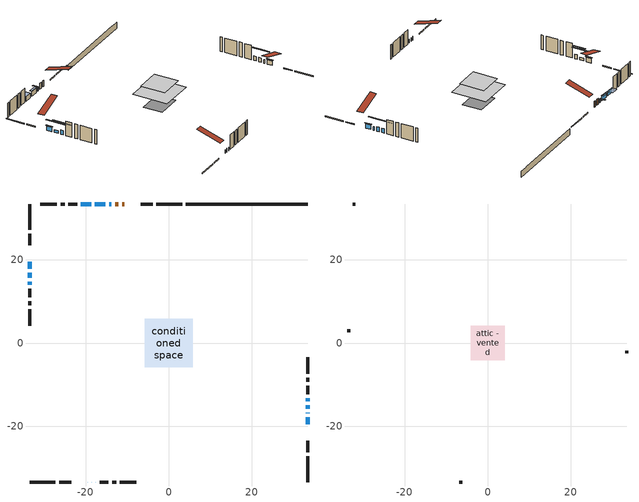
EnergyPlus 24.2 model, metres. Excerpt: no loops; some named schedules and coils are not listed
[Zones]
conditioned space
 floor adiabatic (AdiabaticFloorConstruction): -5.8,-5.8 -5.8,5.8 5.8,5.8 5.8,-5.8 z3.05
 floor foundation (Slab1 construction): -4.12,-3.2 -4.12,3.2 4.12,3.2 4.12,-3.2 z-1.37
 wall outside (RimJoist1 construction): 3.21,33.4 -2.97,33.4 / -33.4,-33.4 -27.22,-33.4 / -33.4,33.4 -33.4,27.22 / 33.4,-33.4 33.4,-27.22 z0.61:0.91
 wall outside (RimJoist2 construction): -3.9,33.4 -6.75,33.4 / -26.3,-33.4 -23.44,-33.4 / -33.4,26.3 -33.4,23.44 / 33.4,-26.3 33.4,-23.44 z0.61:0.91
 wall outside (AdiabaticWallConstruction 1): -10.71,33.4 -11.23,33.4 / -12.16,33.4 -12.91,33.4 z0.61:2.64
 wall outside (AdiabaticWallConstruction): -13.84,33.4 -14.35,33.4 z0.61:1.98; 33.4,-19.48 33.4,-17.85 / -15.28,33.4 -17.72,33.4 / -33.4,19.48 -33.4,17.85 / 33.4,-15.79 33.4,-14.97 / 33.4,-14.04 33.4,-13.23 / -33.4,14.77 -33.4,13.96 / -18.65,33.4 -21.09,33.4 z0.61:2.08; -33.4,16.92 -33.4,15.7 z0.61:1.53; 33.4,-16.92 33.4,-16.71 / -19.48,-33.4 -19.46,-33.4 / -18.54,-33.4 -18.5,-33.4 / -17.57,-33.4 -17.56,-33.4 z0.61:1.83
 wall outside (Wall1 construction): -22.02,33.4 -24.09,33.4 / -16.63,-33.4 -14.56,-33.4 / -33.4,13.03 -33.4,10.95 / 33.4,-12.3 33.4,-10.22 z0.61:5.49
 wall outside (Wall2 construction): -25.02,33.4 -26.01,33.4 / -13.63,-33.4 -12.65,-33.4 / -33.4,10.02 -33.4,9.04 / 33.4,-9.29 33.4,-8.31 z0.61:5.49
 wall outside (Wall3 construction): -26.94,33.4 -30.87,33.4 / -11.72,-33.4 -7.78,-33.4 / -33.4,8.11 -33.4,4.18 / 33.4,-7.38 33.4,-3.45 z0.61:5.49
 wall foundation (FoundationWall1 construction): 4.14,33.4,-1.37 4.14,33.4,0.61 30.47,33.4,0.61 30.47,33.4,0.52 33.4,33.4,0.52 33.4,33.4,-1.37
 window (WindowConstruction 8): -13.84,33.4 -14.35,33.4 z0.61:1.98
 window (WindowConstruction 4): 33.4,-19.48 33.4,-17.85 z0.61:2.08
 window (WindowConstruction 5): -15.28,33.4 -17.72,33.4 z0.61:2.08
 window (WindowConstruction 6): -33.4,19.48 -33.4,17.85 z0.61:2.08
 window (WindowConstruction 7): -33.4,16.92 -33.4,15.7 z0.61:1.52
 window (WindowConstruction 12): 33.4,-16.92 33.4,-16.71 z0.61:1.83
 window (WindowConstruction): 33.4,-15.79 33.4,-14.97 z0.61:2.08
 window (WindowConstruction 1): 33.4,-14.04 33.4,-13.23 z0.61:2.08
 window (WindowConstruction 2): -33.4,14.77 -33.4,13.96 z0.61:2.08
 window (WindowConstruction 3): -18.65,33.4 -21.09,33.4 z0.61:2.08
 window (WindowConstruction 9): -19.48,-33.4 -19.46,-33.4 z0.61:1.83
 window (WindowConstruction 10): -18.54,-33.4 -18.5,-33.4 z0.61:1.83
 window (WindowConstruction 11): -17.57,-33.4 -17.56,-33.4 z0.61:1.83
 door (Door): -10.71,33.4 -11.23,33.4 z0.61:2.64
 door (Door 1): -12.16,33.4 -12.91,33.4 z0.61:2.64
 ceiling adiabatic (AdiabaticFloorConstruction): 5.8,-5.8 5.8,5.8 -5.8,5.8 -5.8,-5.8 z3.05
attic - vented
 floor to conditioned space (Floor1 construction Reversed): -4.1,-4.1 -4.1,4.1 4.1,4.1 4.1,-4.1 z5.49
 wall outside (Wall4 construction): -31.8,33.4 -32.47,33.4 / -6.85,-33.4 -6.18,-33.4 / -33.4,3.25 -33.4,2.58 / 33.4,-2.52 33.4,-1.85 z0.61:5.49
 roof outside (Roof1 construction): -9.78,33.4,5.49 -9.78,25.4,8.15 -7.68,25.4,8.15 -7.68,33.4,5.49; -20.41,-33.4,5.49 -20.41,-25.4,8.15 -22.51,-25.4,8.15 -22.51,-33.4,5.49; -33.4,20.41,5.49 -25.4,20.41,8.15 -25.4,22.51,8.15 -33.4,22.51,5.49; 33.4,-20.41,5.49 25.4,-20.41,8.15 25.4,-22.51,8.15 33.4,-22.51,5.49
shading: -14.35,33.4 -13.84,33.4 -13.84,35.23 -14.35,35.23 z1.98; 33.4,-17.55 33.4,-19.78 33.7,-19.78 33.7,-17.55 z2.38; -18.02,33.4 -14.98,33.4 -14.98,34.01 -18.02,34.01 z2.38; -33.4,17.55 -33.4,19.78 -33.7,19.78 -33.7,17.55 z2.38; -33.4,12.96 -33.4,19.66 -33.7,19.66 -33.7,12.96 z4.26; 33.4,-12.23 33.4,-18.53 33.7,-18.53 33.7,-12.23 z4.82; 33.4,-10.49 33.4,-16.78 33.7,-16.78 33.7,-10.49 z4.82; -33.4,11.22 -33.4,17.51 -33.7,17.51 -33.7,11.22 z4.82; -21.09,33.4 -18.65,33.4 -18.65,35.23 -21.09,35.23 z2.08
[Building]
Building 1: Terrain=Suburbs
[Site:Location]
Bathurst AP_NB: Latitude {deg}=47.63; Longitude {deg}=-65.74; Time Zone {hr}=-4; Elevation {m}=59; Keep Site Location Information=Yes
[Site:GroundTemperature:Shallow]
0.0375368, -2.14911, -2.32423, -1.28655, 2.87914, 7.02543, 10.62, 12.8971, 13.0906, 11.2385, 7.7356, 3.71651
[Site:WaterMainsTemperature]
Calculation Method=Schedule; Temperature Schedule=mains temperature schedule
[Material] Roughness=Rough; Thermal Absorptance=0.9
Name | Thickness {m} | Conductivity {W/m-K} | Density {kg/m3} | Specific Heat {J/kg-K} | Solar Absorptance | Visible Absorptance
asphalt or fiberglass shingles | 0.00635 | 0.162714 | 1121.4 | 1465.45 | 0.4 | 0.4
ceiling loosefill ins | 0.169333 | 0.0480833 | 16.02 | 1046.75 | 0.7 | 0.7
ceiling stud and cavity | 0.1397 | 0.515167 | 65.682 | 1177.47 | 0.7 | 0.7
concrete 4.0 in. | 0.1016 | 1.803125 | 2242.8 | 837.4 | 0.7 | 0.7
concrete 8.0 in. | 0.2032 | 1.803125 | 2242.8 | 837.4 | 0.7 | 0.7
door material | 0.04445 | 0.053851 | 512.64 | 1214.23 | 0.7 | 0.7
door material 1 | 0.04445 | 0.188738 | 512.64 | 1214.23 | 0.7 | 0.7
exterior vertical ins | 0.00445868 | 0.029427 | 32.04 | 1214.23 | 0.7 | 0.7
floor covering | 0.0127 | 0.0433444 | 54.468 | 1339.84 | 0.6 | 0.6
floor rigid ins; wall rigid ins | 0.512978 | 0.029427 | 32.04 | 1214.23 | 0.7 | 0.7
floor stud and cavity | 0.1397 | 1.75129 | 37.0049 | 1207.88 | 0.7 | 0.7
furniture material conditioned space 1 | 0.1524 | 0.115458 | 640.8 | 1214.23 | 0.6 | 0.6
gypsum board | 0.0127 | 0.160291 | 801 | 837.4 | 0.6 | 0.6
gypsum board 1 | 0.0127 | 0.160291 | 801 | 837.4 | 0.7 | 0.7
osb sheathing 0.5 in. | 0.0127 | 0.115458 | 512.64 | 1214.23 | 0.7 | 0.7
osb sheathing 0.75 in. | 0.01905 | 0.115458 | 512.64 | 1214.23 | 0.7 | 0.7
osb sheathing 2.0 in. | 0.0508 | 0.115458 | 512.64 | 1214.23 | 0.7 | 0.7
rim joist rigid ins | 0.051816 | 0.029427 | 32.04 | 1214.23 | 0.7 | 0.7
rim joist stud and cavity | 0.0508 | 0.177588 | 50.32683 | 1063.81 | 0.6 | 0.6
rim joist stud and cavity 1 | 0.0508 | 0.0363085 | 125.044 | 1163.47 | 0.6 | 0.6
wall stud and cavity | 0.1397 | 0.0888448 | 139.0536 | 1170.24 | 0.7 | 0.7
wall stud and cavity 1 | 0.1397 | 0.0899529 | 139.0536 | 1170.24 | 0.7 | 0.7
wall stud and cavity 2 | 0.1397 | 0.0867086 | 139.0536 | 1170.24 | 0.7 | 0.7
wall stud and cavity 3 | 0.0889 | 6.9971 | 50.32683 | 1063.81 | 0.6 | 0.6
wall stud and cavity 4 | 0.0889 | 0.380278 | 52.3479 | 1209.89 | 0.7 | 0.7
wall stud and cavity 5 | 0.0889 | 0.391764 | 83.0341 | 1211.67 | 0.7 | 0.7
wood siding | 0.0254 | 0.102417 | 544.68 | 1172.36 | 0.4 | 0.4
wood siding 1 | 0.00254 | 0.102417 | 544.68 | 1172.36 | 0.4 | 0.4
wood siding 2; wood siding 3; wood siding 4 | 0.0254 | 0.102417 | 544.68 | 1172.36 | 0.7 | 0.7
[WindowMaterial:SimpleGlazingSystem]
Name | U-Factor {W/m2-K} | Solar Heat Gain Coefficient
WindowMaterial | 3.281884 | 0.55
WindowMaterial 1 | 5.43782 | 0.73
WindowMaterial 2 | 5.58658 | 0.75
WindowMaterial 3 | 5.402617 | 0.72
WindowMaterial 4 | 6.73808 | 0.74
WindowMaterial 5 | 2.18546 | 0.07
WindowMaterial 6 | 3.01842 | 0.27
WindowMaterial 7 | 1.99979 | 0.03
WindowMaterial 8 | 4.5407 | 0.59
[Construction]
AdiabaticFloorConstruction: floor stud and cavity, floor rigid ins, osb sheathing 0.75 in., floor covering
AdiabaticWallConstruction: wood siding 3, wall rigid ins, wall stud and cavity 4, gypsum board
AdiabaticWallConstruction 1: wood siding 4, wall rigid ins, wall stud and cavity 4, gypsum board
Door: door material
Door 1: door material 1
Floor1 construction Reversed: gypsum board, ceiling stud and cavity, ceiling loosefill ins
FoundationWall1 construction: concrete 8.0 in., gypsum board 1
furniture construction conditioned space 1: furniture material conditioned space 1
PartitionWallConstruction: gypsum board, wall stud and cavity 5, gypsum board
RimJoist1 construction: wood siding 2, rim joist stud and cavity
RimJoist2 construction: wood siding 2, rim joist rigid ins, osb sheathing 2.0 in., rim joist stud and cavity 1
Roof1 construction: asphalt or fiberglass shingles
Slab1 construction: concrete 4.0 in.
Wall1 construction: wood siding, osb sheathing 0.5 in., wall stud and cavity, gypsum board
Wall2 construction: wood siding, osb sheathing 0.5 in., wall stud and cavity 1, gypsum board
Wall3 construction: wood siding, osb sheathing 0.5 in., wall stud and cavity 2, gypsum board
Wall4 construction: wood siding 1, wall stud and cavity 3
WindowConstruction: WindowMaterial
WindowConstruction 1; WindowConstruction 2; WindowConstruction 4; WindowConstruction 5; WindowConstruction 6: WindowMaterial 1
WindowConstruction 10: WindowMaterial 6
WindowConstruction 11: WindowMaterial 7
WindowConstruction 12: WindowMaterial 8
WindowConstruction 3: WindowMaterial 2
WindowConstruction 7: WindowMaterial 3
WindowConstruction 8: WindowMaterial 4
WindowConstruction 9: WindowMaterial 5
[Zone] Multiplier=1; Part of Total Floor Area=Yes
Name | Volume {m3}
attic - vented | 29.131
conditioned space | 467.7
[Space]
Name | Zone | Volume {m3}
attic - vented 1 | attic - vented | 29.131
conditioned space 1 | conditioned space | 467.7
[ZoneInfiltration:EffectiveLeakageArea]
infil attic - vented 1: Zone or Space=attic - vented 1; Schedule=Always On Discrete; Effective Air Leakage Area {cm2}=2694; Stack Coefficient=0.000524405; Wind Coefficient=1.54723e-05
[ZoneMixing]
whole house fan mix: Zone or Space=attic - vented; Schedule=Always On Continuous; Design Flow Rate Calculation Method=Flow/Zone; Design Flow Rate {m3/s}=0; Source Zone or Space=conditioned space
[SurfaceProperty:ExposedFoundationPerimeter]
Slab1: Exposed Perimeter Calculation Method=TotalExposedPerimeter; Total Exposed Perimeter {m}=29.262
[InternalMass] Zone or ZoneList=conditioned space; Space or SpaceList=conditioned space 1
Name | Construction | Surface Area {m2}
furniture mass conditioned space 1 | furniture construction conditioned space 1 | 74.9601
partition wall mass | PartitionWallConstruction | 187.4
[Lights]
interior lighting: Zone or ZoneList or Space or SpaceList=conditioned space 1; Schedule=interior lighting schedule; Design Level Calculation Method=LightingLevel; Lighting Level {W}=343.2; Return Air Fraction=0; Fraction Radiant=0.6; Fraction Visible=0.2; Fraction Replaceable=1
[People]
occupants: Zone or ZoneList or Space or SpaceList=conditioned space 1; Number of People Schedule=occupants schedule; Number of People Calculation Method=People; Number of People=3; Fraction Radiant=0.314171; Sensible Heat Fraction=0.56303; Activity Level Schedule=occupants activity schedule; Carbon Dioxide Generation Rate {m3/s-W}=0; Enable ASHRAE 55 Comfort Warnings=No; Mean Radiant Temperature Calculation Type=EnclosureAveraged
[ElectricEquipment] Zone or ZoneList or Space or SpaceList=conditioned space 1; Design Level Calculation Method=EquipmentLevel
Name | Schedule | Design Level {W} | Fraction Latent | Fraction Radiant | Fraction Lost
clothes dryer | clothes dryer schedule | 140.772 | 0.015 | 0.081 | 0.85
clothes washer | clothes washer schedule | 32.1985 | 0.03 | 0.162 | 0.7
cooking range | cooking range schedule | 215.147 | 0.08 | 0.432 | 0.2
dishwasher | dishwasher schedule | 66.8632 | 0.3 | 0.18 | 0.4
fridge | fridge schedule | 72.9452 | 0 | 0.6 | 0
mech vent bath fan 0 | mech vent bath fan 0 schedule | 50.2 | 0 | 0 | 1
mech vent house fan | mech vent house fan schedule | 0 | 0 | 0 | 1
mech vent house fan cfis | mech vent house fan cfis schedule | 0 | 0 | 0 | 0
mech vent range fan 0 | mech vent range fan 0 schedule | 57 | 0 | 0 | 1
misc plug loads | misc plug loads schedule | 494.7 | 0.045 | 0.513 | 0.1
whole house fan | Always On Discrete | 0 | 0 | 0 | 1
[OtherEquipment] Zone or ZoneList or Space or SpaceList=conditioned space 1; Design Level Calculation Method=EquipmentLevel
Name | Fuel Type | Schedule | Design Level {W} | Fraction Latent | Fraction Radiant | Fraction Lost
clothes dryer 1 | Electricity | clothes dryer schedule | 0 | 0.015 | 0.081 | 0.85
cooking range 1 | Electricity | cooking range schedule | 0 | 0.08 | 0.432 | 0.2
general water use latent | None | general water use schedule | 62.594 | 1 | 0 | 0
general water use sensible | None | general water use schedule | -61.6891 | 0 | 0.6 | 0
mech vent house fan latent load | None | Always On Discrete | 0 | 1 | 0 | 0
mech vent house fan sensible load | None | Always On Discrete | 0 | 0 | 0 | 0
water heater energy adjustment1 | Electricity | Always On Discrete | 0.01 | 0 | 0 | 1
[ZoneInfiltration:DesignFlowRate] Zone or ZoneList or Space or SpaceList=conditioned space 1; Schedule=Always On Discrete; Design Flow Rate Calculation Method=Flow/Zone; Design Flow Rate {m3/s}=0
infil flow; natural vent flow; whole house fan flow
[ZoneControl:Thermostat]
conditioned space Thermostat: Zone or ZoneList=conditioned space; Control Type Schedule=conditioned space Thermostat Schedule; Control 1=conditioned space temperature setpoint; Temperature Difference Between Cutout And Setpoint {deltaC}=0
[ThermostatSetpoint:DualSetpoint]
conditioned space temperature setpoint: Heating Setpoint Temperature Schedule=heating setpoint; Cooling Setpoint Temperature Schedule=cooling setpoint
[AirLoopHVAC:UnitarySystem]
unit heater unitary system: Control Type=Load; Controlling Zone or Thermostat Location=conditioned space; Dehumidification Control Type=None; Availability Schedule=Always On Discrete; Supply Fan=unit heater supply fan; Fan Placement=BlowThrough; Supply Air Fan Operating Mode Schedule=unit heater auto fan schedule; Heating Coil=unit heater htg coil; DX Heating Coil Sizing Ratio=1; Use DOAS DX Cooling Coil=No; Minimum Supply Air Temperature {C}=2; Latent Load Control=SensibleOnlyLoadControl; Cooling Supply Air Flow Rate Method=None; Heating Supply Air Flow Rate Method=SupplyAirFlowRate; Heating Supply Air Flow Rate {m3/s}=0.00141584; No Load Supply Air Flow Rate Method=SupplyAirFlowRate; No Load Supply Air Flow Rate {m3/s}=0; No Load Supply Air Flow Rate Control Set To Low Speed=Yes; Maximum Supply Air Temperature {C}=48.8889; Maximum Outdoor Dry-Bulb Temperature for Supplemental Heater Operation {C}=21; Ancillary On-Cycle Electric Power {W}=0; Ancillary Off-Cycle Electric Power {W}=0
[Zone equipment]
conditioned space: electric baseboard, unit heater unitary system
[Foundation:Kiva]
Foundation Kiva 1: Initial Indoor Air Temperature {C}=18; Wall Height Above Grade {m}=0.609996; Wall Depth Below Slab {m}=0.2032; Custom Block Material Name 1=exterior vertical ins; Custom Block Depth 1 {m}=1.98001; Custom Block X Position 1 {m}=0.2159; Custom Block Z Position 1 {m}=0
[Foundation:Kiva:Settings]
Soil Conductivity {W/m-K}=0.849921; Soil Density {kg/m3}=1842.3; Soil Specific Heat {J/kg-K}=418.7; Ground Solar Absorptivity=0.9; Ground Thermal Absorptivity=0.9; Ground Surface Roughness {m}=0.03; Far-Field Width {m}=40; Deep-Ground Boundary Condition=ZeroFlux; Deep-Ground Depth {m}=40; Minimum Cell Dimension {m}=0.2; Maximum Cell Growth Coefficient=3; Simulation Timestep=Timestep
[Exterior:Lights]
exterior lighting: Schedule=exterior lighting schedule; Design Level {W}=75.6
[EnergyManagementSystem:Sensor] Output:Variable or Output:Meter Index Key=conditioned space
Name | Output:Variable or Output:Meter
conditioned_space_clg_unmet_s | Zone Cooling Setpoint Not Met Time
conditioned_space_htg_unmet_s | Zone Heating Setpoint Not Met Time
fridge_tin_s; tin_s; tin_s_1 | Zone Mean Air Temperature
tout_s | Zone Outdoor Air Drybulb Temperature
win_s | Zone Air Humidity Ratio
[Schedule:Constant]
Name | Hourly Value
Always On Continuous; mech vent house fan schedule; mech vent house fan cfis schedule; Always On Discrete | 1
occupants activity schedule | 117.228
fridge schedule; unit heater auto fan schedule | 0
[Schedule:Week:Daily]
interior lighting schedule Week Rule - Jan1-Jan27: interior lighting schedule day, interior lighting schedule day, interior lighting schedule day, interior lighting schedule day, interior lighting schedule day, interior lighting schedule day, interior lighting schedule day, interior lighting schedule default day, interior lighting schedule default day, interior lighting schedule default day, interior lighting schedule default day, interior lighting schedule default day
interior lighting schedule Week Rule - Jan28-Feb3: interior lighting schedule day, interior lighting schedule day, interior lighting schedule day, interior lighting schedule day, interior lighting schedule day 1, interior lighting schedule day 1, interior lighting schedule day 1, interior lighting schedule default day, interior lighting schedule default day, interior lighting schedule default day, interior lighting schedule default day, interior lighting schedule default day
interior lighting schedule Week Rule - Feb4-Feb24: interior lighting schedule day 1, interior lighting schedule day 1, interior lighting schedule day 1, interior lighting schedule day 1, interior lighting schedule day 1, interior lighting schedule day 1, interior lighting schedule day 1, interior lighting schedule default day, interior lighting schedule default day, interior lighting schedule default day, interior lighting schedule default day, interior lighting schedule default day
interior lighting schedule Week Rule - Feb25-Mar3: interior lighting schedule day 1, interior lighting schedule day 1, interior lighting schedule day 1, interior lighting schedule day 1, interior lighting schedule day 2, interior lighting schedule day 2, interior lighting schedule day 2, interior lighting schedule default day, interior lighting schedule default day, interior lighting schedule default day, interior lighting schedule default day, interior lighting schedule default day
interior lighting schedule Week Rule - Mar4-Mar31: interior lighting schedule day 2, interior lighting schedule day 2, interior lighting schedule day 2, interior lighting schedule day 2, interior lighting schedule day 2, interior lighting schedule day 2, interior lighting schedule day 2, interior lighting schedule default day, interior lighting schedule default day, interior lighting schedule default day, interior lighting schedule default day, interior lighting schedule default day
interior lighting schedule Week Rule - Apr1-Apr28: interior lighting schedule day 3, interior lighting schedule day 3, interior lighting schedule day 3, interior lighting schedule day 3, interior lighting schedule day 3, interior lighting schedule day 3, interior lighting schedule day 3, interior lighting schedule default day, interior lighting schedule default day, interior lighting schedule default day, interior lighting schedule default day, interior lighting schedule default day
interior lighting schedule Week Rule - Apr29-May5: interior lighting schedule day 3, interior lighting schedule day 3, interior lighting schedule day 4, interior lighting schedule day 4, interior lighting schedule day 4, interior lighting schedule day 4, interior lighting schedule day 4, interior lighting schedule default day, interior lighting schedule default day, interior lighting schedule default day, interior lighting schedule default day, interior lighting schedule default day
interior lighting schedule Week Rule - May6-May26: interior lighting schedule day 4, interior lighting schedule day 4, interior lighting schedule day 4, interior lighting schedule day 4, interior lighting schedule day 4, interior lighting schedule day 4, interior lighting schedule day 4, interior lighting schedule default day, interior lighting schedule default day, interior lighting schedule default day, interior lighting schedule default day, interior lighting schedule default day
interior lighting schedule Week Rule - May27-Jun2: interior lighting schedule day 4, interior lighting schedule day 4, interior lighting schedule day 4, interior lighting schedule day 4, interior lighting schedule day 4, interior lighting schedule day 5, interior lighting schedule day 5, interior lighting schedule default day, interior lighting schedule default day, interior lighting schedule default day, interior lighting schedule default day, interior lighting schedule default day
interior lighting schedule Week Rule - Jun3-Jun30: interior lighting schedule day 5, interior lighting schedule day 5, interior lighting schedule day 5, interior lighting schedule day 5, interior lighting schedule day 5, interior lighting schedule day 5, interior lighting schedule day 5, interior lighting schedule default day, interior lighting schedule default day, interior lighting schedule default day, interior lighting schedule default day, interior lighting schedule default day
interior lighting schedule Week Rule - Jul1-Jul28: interior lighting schedule day 6, interior lighting schedule day 6, interior lighting schedule day 6, interior lighting schedule day 6, interior lighting schedule day 6, interior lighting schedule day 6, interior lighting schedule day 6, interior lighting schedule default day, interior lighting schedule default day, interior lighting schedule default day, interior lighting schedule default day, interior lighting schedule default day
interior lighting schedule Week Rule - Jul29-Aug4: interior lighting schedule day 6, interior lighting schedule day 6, interior lighting schedule day 6, interior lighting schedule day 7, interior lighting schedule day 7, interior lighting schedule day 7, interior lighting schedule day 7, interior lighting schedule default day, interior lighting schedule default day, interior lighting schedule default day, interior lighting schedule default day, interior lighting schedule default day
interior lighting schedule Week Rule - Aug5-Aug25: interior lighting schedule day 7, interior lighting schedule day 7, interior lighting schedule day 7, interior lighting schedule day 7, interior lighting schedule day 7, interior lighting schedule day 7, interior lighting schedule day 7, interior lighting schedule default day, interior lighting schedule default day, interior lighting schedule default day, interior lighting schedule default day, interior lighting schedule default day
interior lighting schedule Week Rule - Aug26-Sep1: interior lighting schedule day 7, interior lighting schedule day 7, interior lighting schedule day 7, interior lighting schedule day 7, interior lighting schedule day 7, interior lighting schedule day 7, interior lighting schedule day 8, interior lighting schedule default day, interior lighting schedule default day, interior lighting schedule default day, interior lighting schedule default day, interior lighting schedule default day
interior lighting schedule Week Rule - Sep2-Sep29: interior lighting schedule day 8, interior lighting schedule day 8, interior lighting schedule day 8, interior lighting schedule day 8, interior lighting schedule day 8, interior lighting schedule day 8, interior lighting schedule day 8, interior lighting schedule default day, interior lighting schedule default day, interior lighting schedule default day, interior lighting schedule default day, interior lighting schedule default day
interior lighting schedule Week Rule - Sep30-Oct6: interior lighting schedule day 8, interior lighting schedule day 9, interior lighting schedule day 9, interior lighting schedule day 9, interior lighting schedule day 9, interior lighting schedule day 9, interior lighting schedule day 9, interior lighting schedule default day, interior lighting schedule default day, interior lighting schedule default day, interior lighting schedule default day, interior lighting schedule default day
interior lighting schedule Week Rule - Oct7-Oct27: interior lighting schedule day 9, interior lighting schedule day 9, interior lighting schedule day 9, interior lighting schedule day 9, interior lighting schedule day 9, interior lighting schedule day 9, interior lighting schedule day 9, interior lighting schedule default day, interior lighting schedule default day, interior lighting schedule default day, interior lighting schedule default day, interior lighting schedule default day
interior lighting schedule Week Rule - Oct28-Nov3: interior lighting schedule day 9, interior lighting schedule day 9, interior lighting schedule day 9, interior lighting schedule day 9, interior lighting schedule day 10, interior lighting schedule day 10, interior lighting schedule day 10, interior lighting schedule default day, interior lighting schedule default day, interior lighting schedule default day, interior lighting schedule default day, interior lighting schedule default day
interior lighting schedule Week Rule - Nov4-Nov24: interior lighting schedule day 10, interior lighting schedule day 10, interior lighting schedule day 10, interior lighting schedule day 10, interior lighting schedule day 10, interior lighting schedule day 10, interior lighting schedule day 10, interior lighting schedule default day, interior lighting schedule default day, interior lighting schedule default day, interior lighting schedule default day, interior lighting schedule default day
interior lighting schedule Week Rule - Nov25-Dec1: interior lighting schedule day 10, interior lighting schedule day 10, interior lighting schedule day 10, interior lighting schedule day 10, interior lighting schedule day 10, interior lighting schedule day 10, interior lighting schedule day 11, interior lighting schedule default day, interior lighting schedule default day, interior lighting schedule default day, interior lighting schedule default day, interior lighting schedule default day
interior lighting schedule Week Rule - Dec2-Dec31: interior lighting schedule day 11, interior lighting schedule day 11, interior lighting schedule day 11, interior lighting schedule day 11, interior lighting schedule day 11, interior lighting schedule day 11, interior lighting schedule day 11, interior lighting schedule default day, interior lighting schedule default day, interior lighting schedule default day, interior lighting schedule default day, interior lighting schedule default day
occupants schedule Week Rule - Jan1-Dec31: occupants schedule day, occupants schedule day, occupants schedule day, occupants schedule day, occupants schedule day, occupants schedule day, occupants schedule day, occupants schedule default day, occupants schedule default day, occupants schedule default day, occupants schedule default day, occupants schedule default day
clothes dryer schedule Week Rule - Jan1-Dec31: clothes dryer schedule day, clothes dryer schedule day, clothes dryer schedule day, clothes dryer schedule day, clothes dryer schedule day, clothes dryer schedule day, clothes dryer schedule day, clothes dryer schedule default day, clothes dryer schedule default day, clothes dryer schedule default day, clothes dryer schedule default day, clothes dryer schedule default day
clothes washer schedule Week Rule - Jan1-Dec31: clothes washer schedule day, clothes washer schedule day, clothes washer schedule day, clothes washer schedule day, clothes washer schedule day, clothes washer schedule day, clothes washer schedule day, clothes washer schedule default day, clothes washer schedule default day, clothes washer schedule default day, clothes washer schedule default day, clothes washer schedule default day
cooking range schedule Week Rule - Jan1-Dec31: cooking range schedule day, cooking range schedule day, cooking range schedule day, cooking range schedule day, cooking range schedule day, cooking range schedule day, cooking range schedule day, cooking range schedule default day, cooking range schedule default day, cooking range schedule default day, cooking range schedule default day, cooking range schedule default day
dishwasher schedule Week Rule - Jan1-Dec31: dishwasher schedule day, dishwasher schedule day, dishwasher schedule day, dishwasher schedule day, dishwasher schedule day, dishwasher schedule day, dishwasher schedule day, dishwasher schedule default day, dishwasher schedule default day, dishwasher schedule default day, dishwasher schedule default day, dishwasher schedule default day
mech vent bath fan 0 schedule Week Rule - Jan1-Dec31: mech vent bath fan 0 schedule day, mech vent bath fan 0 schedule day, mech vent bath fan 0 schedule day, mech vent bath fan 0 schedule day, mech vent bath fan 0 schedule day, mech vent bath fan 0 schedule day, mech vent bath fan 0 schedule day, mech vent bath fan 0 schedule default day, mech vent bath fan 0 schedule default day, mech vent bath fan 0 schedule default day, mech vent bath fan 0 schedule default day, mech vent bath fan 0 schedule default day
mech vent range fan 0 schedule Week Rule - Jan1-Dec31: mech vent range fan 0 schedule day, mech vent range fan 0 schedule day, mech vent range fan 0 schedule day, mech vent range fan 0 schedule day, mech vent range fan 0 schedule day, mech vent range fan 0 schedule day, mech vent range fan 0 schedule day, mech vent range fan 0 schedule default day, mech vent range fan 0 schedule default day, mech vent range fan 0 schedule default day, mech vent range fan 0 schedule default day, mech vent range fan 0 schedule default day
misc plug loads schedule Week Rule - Jan1-Dec31: misc plug loads schedule day, misc plug loads schedule day, misc plug loads schedule day, misc plug loads schedule day, misc plug loads schedule day, misc plug loads schedule day, misc plug loads schedule day, misc plug loads schedule default day, misc plug loads schedule default day, misc plug loads schedule default day, misc plug loads schedule default day, misc plug loads schedule default day
general water use schedule Week Rule - Jan1-Dec31: general water use schedule day, general water use schedule day, general water use schedule day, general water use schedule day, general water use schedule day, general water use schedule day, general water use schedule day, general water use schedule default day, general water use schedule default day, general water use schedule default day, general water use schedule default day, general water use schedule default day
exterior lighting schedule Week Rule - Jan1-Jan27: exterior lighting schedule day, exterior lighting schedule day, exterior lighting schedule day, exterior lighting schedule day, exterior lighting schedule day, exterior lighting schedule day, exterior lighting schedule day, exterior lighting schedule default day, exterior lighting schedule default day, exterior lighting schedule default day, exterior lighting schedule default day, exterior lighting schedule default day
exterior lighting schedule Week Rule - Jan28-Feb3: exterior lighting schedule day, exterior lighting schedule day, exterior lighting schedule day, exterior lighting schedule day, exterior lighting schedule day 1, exterior lighting schedule day 1, exterior lighting schedule day 1, exterior lighting schedule default day, exterior lighting schedule default day, exterior lighting schedule default day, exterior lighting schedule default day, exterior lighting schedule default day
exterior lighting schedule Week Rule - Feb4-Feb24: exterior lighting schedule day 1, exterior lighting schedule day 1, exterior lighting schedule day 1, exterior lighting schedule day 1, exterior lighting schedule day 1, exterior lighting schedule day 1, exterior lighting schedule day 1, exterior lighting schedule default day, exterior lighting schedule default day, exterior lighting schedule default day, exterior lighting schedule default day, exterior lighting schedule default day
exterior lighting schedule Week Rule - Feb25-Mar3: exterior lighting schedule day 1, exterior lighting schedule day 1, exterior lighting schedule day 1, exterior lighting schedule day 1, exterior lighting schedule day 2, exterior lighting schedule day 2, exterior lighting schedule day 2, exterior lighting schedule default day, exterior lighting schedule default day, exterior lighting schedule default day, exterior lighting schedule default day, exterior lighting schedule default day
exterior lighting schedule Week Rule - Mar4-Mar31: exterior lighting schedule day 2, exterior lighting schedule day 2, exterior lighting schedule day 2, exterior lighting schedule day 2, exterior lighting schedule day 2, exterior lighting schedule day 2, exterior lighting schedule day 2, exterior lighting schedule default day, exterior lighting schedule default day, exterior lighting schedule default day, exterior lighting schedule default day, exterior lighting schedule default day
exterior lighting schedule Week Rule - Apr1-Apr28: exterior lighting schedule day 3, exterior lighting schedule day 3, exterior lighting schedule day 3, exterior lighting schedule day 3, exterior lighting schedule day 3, exterior lighting schedule day 3, exterior lighting schedule day 3, exterior lighting schedule default day, exterior lighting schedule default day, exterior lighting schedule default day, exterior lighting schedule default day, exterior lighting schedule default day
exterior lighting schedule Week Rule - Apr29-May5: exterior lighting schedule day 3, exterior lighting schedule day 3, exterior lighting schedule day 4, exterior lighting schedule day 4, exterior lighting schedule day 4, exterior lighting schedule day 4, exterior lighting schedule day 4, exterior lighting schedule default day, exterior lighting schedule default day, exterior lighting schedule default day, exterior lighting schedule default day, exterior lighting schedule default day
exterior lighting schedule Week Rule - May6-May26: exterior lighting schedule day 4, exterior lighting schedule day 4, exterior lighting schedule day 4, exterior lighting schedule day 4, exterior lighting schedule day 4, exterior lighting schedule day 4, exterior lighting schedule day 4, exterior lighting schedule default day, exterior lighting schedule default day, exterior lighting schedule default day, exterior lighting schedule default day, exterior lighting schedule default day
exterior lighting schedule Week Rule - May27-Jun2: exterior lighting schedule day 4, exterior lighting schedule day 4, exterior lighting schedule day 4, exterior lighting schedule day 4, exterior lighting schedule day 4, exterior lighting schedule day 5, exterior lighting schedule day 5, exterior lighting schedule default day, exterior lighting schedule default day, exterior lighting schedule default day, exterior lighting schedule default day, exterior lighting schedule default day
exterior lighting schedule Week Rule - Jun3-Jun30: exterior lighting schedule day 5, exterior lighting schedule day 5, exterior lighting schedule day 5, exterior lighting schedule day 5, exterior lighting schedule day 5, exterior lighting schedule day 5, exterior lighting schedule day 5, exterior lighting schedule default day, exterior lighting schedule default day, exterior lighting schedule default day, exterior lighting schedule default day, exterior lighting schedule default day
exterior lighting schedule Week Rule - Jul1-Jul28: exterior lighting schedule day 6, exterior lighting schedule day 6, exterior lighting schedule day 6, exterior lighting schedule day 6, exterior lighting schedule day 6, exterior lighting schedule day 6, exterior lighting schedule day 6, exterior lighting schedule default day, exterior lighting schedule default day, exterior lighting schedule default day, exterior lighting schedule default day, exterior lighting schedule default day
[Schedule:Year]
interior lighting schedule: interior lighting schedule Week Rule - Jan1-Jan27, 1, 1, 1, 27, interior lighting schedule Week Rule - Jan28-Feb3, 1, 28, 2, 3, interior lighting schedule Week Rule - Feb4-Feb24, 2, 4, 2, 24, interior lighting schedule Week Rule - Feb25-Mar3, 2, 25, 3, 3, interior lighting schedule Week Rule - Mar4-Mar31, 3, 4, 3, 31, interior lighting schedule Week Rule - Apr1-Apr28, 4, 1, 4, 28, interior lighting schedule Week Rule - Apr29-May5, 4, 29, 5, 5, interior lighting schedule Week Rule - May6-May26, 5, 6, 5, 26, interior lighting schedule Week Rule - May27-Jun2, 5, 27, 6, 2, interior lighting schedule Week Rule - Jun3-Jun30, 6, 3, 6, 30, interior lighting schedule Week Rule - Jul1-Jul28, 7, 1, 7, 28, interior lighting schedule Week Rule - Jul29-Aug4, 7, 29, 8, 4, interior lighting schedule Week Rule - Aug5-Aug25, 8, 5, 8, 25, interior lighting schedule Week Rule - Aug26-Sep1, 8, 26, 9, 1, interior lighting schedule Week Rule - Sep2-Sep29, 9, 2, 9, 29, interior lighting schedule Week Rule - Sep30-Oct6, 9, 30, 10, 6, interior lighting schedule Week Rule - Oct7-Oct27, 10, 7, 10, 27, interior lighting schedule Week Rule - Oct28-Nov3, 10, 28, 11, 3, interior lighting schedule Week Rule - Nov4-Nov24, 11, 4, 11, 24, interior lighting schedule Week Rule - Nov25-Dec1, 11, 25, 12, 1, interior lighting schedule Week Rule - Dec2-Dec31, 12, 2, 12, 31
occupants schedule: occupants schedule Week Rule - Jan1-Dec31, 1, 1, 12, 31
clothes dryer schedule: clothes dryer schedule Week Rule - Jan1-Dec31, 1, 1, 12, 31
clothes washer schedule: clothes washer schedule Week Rule - Jan1-Dec31, 1, 1, 12, 31
cooking range schedule: cooking range schedule Week Rule - Jan1-Dec31, 1, 1, 12, 31
dishwasher schedule: dishwasher schedule Week Rule - Jan1-Dec31, 1, 1, 12, 31
mech vent bath fan 0 schedule: mech vent bath fan 0 schedule Week Rule - Jan1-Dec31, 1, 1, 12, 31
mech vent range fan 0 schedule: mech vent range fan 0 schedule Week Rule - Jan1-Dec31, 1, 1, 12, 31
misc plug loads schedule: misc plug loads schedule Week Rule - Jan1-Dec31, 1, 1, 12, 31
general water use schedule: general water use schedule Week Rule - Jan1-Dec31, 1, 1, 12, 31
exterior lighting schedule: exterior lighting schedule Week Rule - Jan1-Jan27, 1, 1, 1, 27, exterior lighting schedule Week Rule - Jan28-Feb3, 1, 28, 2, 3, exterior lighting schedule Week Rule - Feb4-Feb24, 2, 4, 2, 24, exterior lighting schedule Week Rule - Feb25-Mar3, 2, 25, 3, 3, exterior lighting schedule Week Rule - Mar4-Mar31, 3, 4, 3, 31, exterior lighting schedule Week Rule - Apr1-Apr28, 4, 1, 4, 28, exterior lighting schedule Week Rule - Apr29-May5, 4, 29, 5, 5, exterior lighting schedule Week Rule - May6-May26, 5, 6, 5, 26, exterior lighting schedule Week Rule - May27-Jun2, 5, 27, 6, 2, exterior lighting schedule Week Rule - Jun3-Jun30, 6, 3, 6, 30, exterior lighting schedule Week Rule - Jul1-Jul28, 7, 1, 7, 28, exterior lighting schedule Week Rule - Jul29-Aug4, 7, 29, 8, 4, exterior lighting schedule Week Rule - Aug5-Aug25, 8, 5, 8, 25, exterior lighting schedule Week Rule - Aug26-Sep1, 8, 26, 9, 1, exterior lighting schedule Week Rule - Sep2-Sep29, 9, 2, 9, 29, exterior lighting schedule Week Rule - Sep30-Oct6, 9, 30, 10, 6, exterior lighting schedule Week Rule - Oct7-Oct27, 10, 7, 10, 27, exterior lighting schedule Week Rule - Oct28-Nov3, 10, 28, 11, 3, exterior lighting schedule Week Rule - Nov4-Nov24, 11, 4, 11, 24, exterior lighting schedule Week Rule - Nov25-Dec1, 11, 25, 12, 1, exterior lighting schedule Week Rule - Dec2-Dec31, 12, 2, 12, 31
[Schedule:Compact]
conditioned space Thermostat Schedule: Through: 12/31, For: AllDays, Until: 24:00, 4
mains temperature schedule: Through: 01/01, For: AllDays, Until: 24:00, 5.18111, Through: 01/02, For: AllDays, Until: 24:00, 5.11, Through: 01/03, For: AllDays, Until: 24:00, 5.04056, Through: 01/04, For: AllDays, Until: 24:00, 4.97167, Through: 01/05, For: AllDays, Until: 24:00, 4.90389, Through: 01/06, For: AllDays, Until: 24:00, 4.83722, Through: 01/07, For: AllDays, Until: 24:00, 4.77167, Through: 01/08, For: AllDays, Until: 24:00, 4.70722, Through: 01/09, For: AllDays, Until: 24:00, 4.64389, Through: 01/10, For: AllDays, Until: 24:00, 4.58167, Through: 01/11, For: AllDays, Until: 24:00, 4.52056, Through: 01/12, For: AllDays, Until: 24:00, 4.46111, Through: 01/13, For: AllDays, Until: 24:00, 4.40222, Through: 01/14, For: AllDays, Until: 24:00, 4.345, Through: 01/15, For: AllDays, Until: 24:00, 4.28889, Through: 01/16, For: AllDays, Until: 24:00, 4.23389, Through: 01/17, For: AllDays, Until: 24:00, 4.18056, Through: 01/18, For: AllDays, Until: 24:00, 4.12833, Through: 01/19, For: AllDays, Until: 24:00, 4.07722, Through: 01/20, For: AllDays, Until: 24:00, 4.02778, Through: 01/21, For: AllDays, Until: 24:00, 3.97944, Through: 01/22, For: AllDays, Until: 24:00, 3.93222, Through: 01/23, For: AllDays, Until: 24:00, 3.88667, Through: 01/24, For: AllDays, Until: 24:00, 3.84278, Through: 01/25, For: AllDays, Until: 24:00, 3.8, Through: 01/26, For: AllDays, Until: 24:00, 3.75889, Through: 01/27, For: AllDays, Until: 24:00, 3.71889, Through: 01/28, For: AllDays, Until: 24:00, 3.68, Through: 01/29, For: AllDays, Until: 24:00, 3.64333, Through: 01/30, For: AllDays, Until: 24:00, 3.60722, Through: 01/31, For: AllDays, Until: 24:00, 3.57333, Through: 02/01, For: AllDays, Until: 24:00, 3.54056, Through: 02/02, For: AllDays, Until: 24:00, 3.50944, Through: 02/03, For: AllDays, Until: 24:00, 3.48, Through: 02/04, For: AllDays, Until: 24:00, 3.45167, Through: 02/05, For: AllDays, Until: 24:00, 3.425, Through: 02/06, For: AllDays, Until: 24:00, 3.39944, Through: 02/07, For: AllDays, Until: 24:00, 3.37611, Through: 02/08, For: AllDays, Until: 24:00, 3.35389, Through: 02/09, For: AllDays, Until: 24:00, 3.33333, Through: 02/10, For: AllDays, Until: 24:00, 3.31444, Through: 02/11, For: AllDays, Until: 24:00, 3.29667, Through: 02/12, For: AllDays, Until: 24:00, 3.28111, Through: 02/13, For: AllDays, Until: 24:00, 3.26667, Through: 02/14, For: AllDays, Until: 24:00, 3.25389, Through: 02/15, For: AllDays, Until: 24:00, 3.24278, Through: 02/16, For: AllDays, Until: 24:00, 3.23278, Through: 02/17, For: AllDays, Until: 24:00, 3.225, Through: 02/18, For: AllDays, Until: 24:00, 3.21833, Through: 02/19, For: AllDays, Until: 24:00, 3.21333, Through: 02/20, For: AllDays, Until: 24:00, 3.21, Through: 02/21, For: AllDays, Until: 24:00, 3.20833, Through: 02/22, For: AllDays, Until: 24:00, 3.20833, Through: 02/23, For: AllDays, Until: 24:00, 3.20944, Through: 02/24, For: AllDays, Until: 24:00, 3.21278, Through: 02/25, For: AllDays, Until: 24:00, 3.21722, Through: 02/26, For: AllDays, Until: 24:00, 3.22333, Through: 02/27, For: AllDays, Until: 24:00, 3.23111, Through: 02/28, For: AllDays, Until: 24:00, 3.24056, Through: 03/01, For: AllDays, Until: 24:00, 3.25111, Through: 03/02, For: AllDays, Until: 24:00, 3.26389, Through: 03/03, For: AllDays, Until: 24:00, 3.27778, Through: 03/04, For: AllDays, Until: 24:00, 3.29333, Through: 03/05, For: AllDays, Until: 24:00, 3.31056, Through: 03/06, For: AllDays, Until: 24:00, 3.32944, Through: 03/07, For: AllDays, Until: 24:00, 3.34944, Through: 03/08, For: AllDays, Until: 24:00, 3.37111, Through: 03/09, For: AllDays, Until: 24:00, 3.39444, Through: 03/10, For: AllDays, Until: 24:00, 3.41944, Through: 03/11, For: AllDays, Until: 24:00, 3.44611, Through: 03/12, For: AllDays, Until: 24:00, 3.47389, Through: 03/13, For: AllDays, Until: 24:00, 3.50333, Through: 03/14, For: AllDays, Until: 24:00, 3.53389, Through: 03/15, For: AllDays, Until: 24:00, 3.56667, Through: 03/16, For: AllDays, Until: 24:00, 3.60056, Through: 03/17, For: AllDays, Until: 24:00, 3.63556, Through: 03/18, For: AllDays, Until: 24:00, 3.67222, Through: 03/19, For: AllDays, Until: 24:00, 3.71056, Through: 03/20, For: AllDays, Until: 24:00, 3.75056, Through: 03/21, For: AllDays, Until: 24:00, 3.79111, Through: 03/22, For: AllDays, Until: 24:00, 3.83389, Through: 03/23, For: AllDays, Until: 24:00, 3.87778, Through: 03/24, For: AllDays, Until: 24:00, 3.92278, Through: 03/25, For: AllDays, Until: 24:00, 3.96944, Through: 03/26, For: AllDays, Until: 24:00, 4.01778, Through: 03/27, For: AllDays, Until: 24:00, 4.06722, Through: 03/28, For: AllDays, Until: 24:00, 4.11778, Through: 03/29, For: AllDays, Until: 24:00, 4.16944, Through: 03/30, For: AllDays, Until: 24:00, 4.22278, Through: 03/31, For: AllDays, Until: 24:00, 4.27778, Through: 04/01, For: AllDays, Until: 24:00, 4.33333, Through: 04/02, For: AllDays, Until: 24:00, 4.39056, Through: 04/03, For: AllDays, Until: 24:00, 4.44889, Through: 04/04, For: AllDays, Until: 24:00, 4.50833, Through: 04/05, For: AllDays, Until: 24:00, 4.56889, Through: 04/06, For: AllDays, Until: 24:00, 4.63111, Through: 04/07, For: AllDays, Until: 24:00, 4.69389, Through: 04/08, For: AllDays, Until: 24:00, 4.75833, Through: 04/09, For: AllDays, Until: 24:00, 4.82333, Through: 04/10, For: AllDays, Until: 24:00, 4.89, Through: 04/11, For: AllDays, Until: 24:00, 4.95778, Through: 04/12, For: AllDays, Until: 24:00, 5.02611, Through: 04/13, For: AllDays, Until: 24:00, 5.09556, Through: 04/14, For: AllDays, Until: 24:00, 5.16667, Through: 04/15, For: AllDays, Until: 24:00, 5.23833, Through: 04/16, For: AllDays, Until: 24:00, 5.31056, Through: 04/17, For: AllDays, Until: 24:00, 5.38444, Through: 04/18, For: AllDays, Until: 24:00, 5.45889, Through: 04/19, For: AllDays, Until: 24:00, 5.53444, Through: 04/20, For: AllDays, Until: 24:00, 5.61056, Through: 04/21, For: AllDays, Until: 24:00, 5.68778, Through: 04/22, For: AllDays, Until: 24:00, 5.76611, Through: 04/23, For: AllDays, Until: 24:00, 5.845, Through: 04/24, For: AllDays, Until: 24:00, 5.92444, Through: 04/25, For: AllDays, Until: 24:00, 6.005, Through: 04/26, For: AllDays, Until: 24:00, 6.08667, Through: 04/27, For: AllDays, Until: 24:00, 6.16833, Through: 04/28, For: AllDays, Until: 24:00, 6.25111, Through: 04/29, For: AllDays, Until: 24:00, 6.33444, Through: 04/30, For: AllDays, Until: 24:00, 6.41833, Through: 05/01, For: AllDays, Until: 24:00, 6.50333, Through: 05/02, For: AllDays, Until: 24:00, 6.58833, Through: 05/03, For: AllDays, Until: 24:00, 6.67444, Through: 05/04, For: AllDays, Until: 24:00, 6.76056, Through: 05/05, For: AllDays, Until: 24:00, 6.84778, Through: 05/06, For: AllDays, Until: 24:00, 6.935, Through: 05/07, For: AllDays, Until: 24:00, 7.02278, Through: 05/08, For: AllDays, Until: 24:00, 7.11111, Through: 05/09, For: AllDays, Until: 24:00, 7.2, Through: 05/10, For: AllDays, Until: 24:00, 7.28944, Through: 05/11, For: AllDays, Until: 24:00, 7.37889, Through: 05/12, For: AllDays, Until: 24:00, 7.46889, Through: 05/13, For: AllDays, Until: 24:00, 7.55889, Through: 05/14, For: AllDays, Until: 24:00, 7.64944, Through: 05/15, For: AllDays, Until: 24:00, 7.74056, Through: 05/16, For: AllDays, Until: 24:00, 7.83111, Through: 05/17, For: AllDays, Until: 24:00, 7.92278, Through: 05/18, For: AllDays, Until: 24:00, 8.01389, Through: 05/19, For: AllDays, Until: 24:00, 8.10556, Through: 05/20, For: AllDays, Until: 24:00, 8.19722, Through: 05/21, For: AllDays, Until: 24:00, 8.28944, Through: 05/22, For: AllDays, Until: 24:00, 8.38111, Through: 05/23, For: AllDays, Until: 24:00, 8.47333, Through: 05/24, For: AllDays, Until: 24:00, 8.565, Through: 05/25, For: AllDays, Until: 24:00, 8.65722, Through: 05/26, For: AllDays, Until: 24:00, 8.74889, Through: 05/27, For: AllDays, Until: 24:00, 8.84111, Through: 05/28, For: AllDays, Until: 24:00, 8.93278, Through: 05/29, For: AllDays, Until: 24:00, 9.02444, Through: 05/30, For: AllDays, Until: 24:00, 9.11611, Through: 05/31, For: AllDays, Until: 24:00, 9.20722, Through: 06/01, For: AllDays, Until: 24:00, 9.29889, Through: 06/02, For: AllDays, Until: 24:00, 9.38944, Through: 06/03, For: AllDays, Until: 24:00, 9.48056, Through: 06/04, For: AllDays, Until: 24:00, 9.57111, Through: 06/05, For: AllDays, Until: 24:00, 9.66111, Through: 06/06, For: AllDays, Until: 24:00, 9.75111, Through: 06/07, For: AllDays, Until: 24:00, 9.84056, Through: 06/08, For: AllDays, Until: 24:00, 9.92944, Through: 06/09, For: AllDays, Until: 24:00, 10.0183, Through: 06/10, For: AllDays, Until: 24:00, 10.1067, Through: 06/11, For: AllDays, Until: 24:00, 10.1944, Through: 06/12, For: AllDays, Until: 24:00, 10.2817, Through: 06/13, For: AllDays, Until: 24:00, 10.3683, Through: 06/14, For: AllDays, Until: 24:00, 10.4544, Through: 06/15, For: AllDays, Until: 24:00, 10.5406, Through: 06/16, For: AllDays, Until: 24:00, 10.6256, Through: 06/17, For: AllDays, Until: 24:00, 10.71, Through: 06/18, For: AllDays, Until: 24:00, 10.7939, Through: 06/19, For: AllDays, Until: 24:00, 10.8772, Through: 06/20, For: AllDays, Until: 24:00, 10.9594, Through: 06/21, For: AllDays, Until: 24:00, 11.0411, Through: 06/22, For: AllDays, Until: 24:00, 11.1222, Through: 06/23, For: AllDays, Until: 24:00, 11.2028, Through: 06/24, For: AllDays, Until: 24:00, 11.2822, Through: 06/25, For: AllDays, Until: 24:00, 11.3611, Through: 06/26, For: AllDays, Until: 24:00, 11.4389, Through: 06/27, For: AllDays, Until: 24:00, 11.5156, Through: 06/28, For: AllDays, Until: 24:00, 11.5917, Through: 06/29, For: AllDays, Until: 24:00, 11.6672, Through: 06/30, For: AllDays, Until: 24:00, 11.7417, Through: 07/01, For: AllDays, Until: 24:00, 11.815, Through: 07/02, For: AllDays, Until: 24:00, 11.8872, Through: 07/03, For: AllDays, Until: 24:00, 11.9589, Through: 07/04, For: AllDays, Until: 24:00, 12.0289, Through: 07/05, For: AllDays, Until: 24:00, 12.0983, Through: 07/06, For: AllDays, Until: 24:00, 12.1667, Through: 07/07, For: AllDays, Until: 24:00, 12.2344, Through: 07/08, For: AllDays, Until: 24:00, 12.3006, Through: 07/09, For: AllDays, Until: 24:00, 12.3656, Through: 07/10, For: AllDays, Until: 24:00, 12.4294, Through: 07/11, For: AllDays, Until: 24:00, 12.4922, Through: 07/12, For: AllDays, Until: 24:00, 12.5539, Through: 07/13, For: AllDays, Until: 24:00, 12.6144, Through: 07/14, For: AllDays, Until: 24:00, 12.6733, Through: 07/15, For: AllDays, Until: 24:00, 12.7317, Through: 07/16, For: AllDays, Until: 24:00, 12.7883, Through: 07/17, For: AllDays, Until: 24:00, 12.8439, Through: 07/18, For: AllDays, Until: 24:00, 12.8983, Through: 07/19, For: AllDays, Until: 24:00, 12.9511, Through: 07/20, For: AllDays, Until: 24:00, 13.0028, Through: 07/21, For: AllDays, Until: 24:00, 13.0533, Through: 07/22, For: AllDays, Until: 24:00, 13.1022, Through: 07/23, For: AllDays, Until: 24:00, 13.15, Through: 07/24, For: AllDays, Until: 24:00, 13.1961, Through: 07/25, For: AllDays, Until: 24:00, 13.2411, Through: 07/26, For: AllDays, Until: 24:00, 13.2844, Through: 07/27, For: AllDays, Until: 24:00, 13.3267, Through: 07/28, For: AllDays, Until: 24:00, 13.3678, Through: 07/29, For: AllDays, Until: 24:00, 13.4067, Through: 07/30, For: AllDays, Until: 24:00, 13.4444, Through: 07/31, For: AllDays, Until: 24:00, 13.4811, Through: 08/01, For: AllDays, Until: 24:00, 13.5161, Through: 08/02, For: AllDays, Until: 24:00, 13.5494, Through: 08/03, For: AllDays, Until: 24:00, 13.5817, Through: 08/04, For: AllDays, Until: 24:00, 13.6122, Through: 08/05, For: AllDays, Until: 24:00, 13.6411, Through: 08/06, For: AllDays, Until: 24:00, 13.6689, Through: 08/07, For: AllDays, Until: 24:00, 13.695, Through: 08/08, For: AllDays, Until: 24:00, 13.7194, Through: 08/09, For: AllDays, Until: 24:00, 13.7422, Through: 08/10, For: AllDays, Until: 24:00, 13.7639, Through: 08/11, For: AllDays, Until: 24:00, 13.7833, Through: 08/12, For: AllDays, Until: 24:00, 13.8017, Through: 08/13, For: AllDays, Until: 24:00, 13.8189, Through: 08/14, For: AllDays, Until: 24:00, 13.8339, Through: 08/15, For: AllDays, Until: 24:00, 13.8478, Through: 08/16, For: AllDays, Until: 24:00, 13.8594, Through: 08/17, For: AllDays, Until: 24:00, 13.87, Through: 08/18, For: AllDays, Until: 24:00, 13.8789, Through: 08/19, For: AllDays, Until: 24:00, 13.8867, Through: 08/20, For: AllDays, Until: 24:00, 13.8922, Through: 08/21, For: AllDays, Until: 24:00, 13.8967, Through: 08/22, For: AllDays, Until: 24:00, 13.8989, Through: 08/23, For: AllDays, Until: 24:00, 13.9, Through: 08/24, For: AllDays, Until: 24:00, 13.8994, Through: 08/25, For: AllDays, Until: 24:00, 13.8972, Through: 08/26, For: AllDays, Until: 24:00, 13.8939, Through: 08/27, For: AllDays, Until: 24:00, 13.8883, Through: 08/28, For: AllDays, Until: 24:00, 13.8817, Through: 08/29, For: AllDays, Until: 24:00, 13.8733, Through: 08/30, For: AllDays, Until: 24:00, 13.8633, Through: 08/31, For: AllDays, Until: 24:00, 13.8517, Through: 09/01, For: AllDays, Until: 24:00, 13.8383, Through: 09/02, For: AllDays, Until: 24:00, 13.8239, Through: 09/03, For: AllDays, Until: 24:00, 13.8072, Through: 09/04, For: AllDays, Until: 24:00, 13.7894, Through: 09/05, For: AllDays, Until: 24:00, 13.77, Through: 09/06, For: AllDays, Until: 24:00, 13.7489, Through: 09/07, For: AllDays, Until: 24:00, 13.7267, Through: 09/08, For: AllDays, Until: 24:00, 13.7028, Through: 09/09, For: AllDays, Until: 24:00, 13.6772, Through: 09/10, For: AllDays, Until: 24:00, 13.65, Through: 09/11, For: AllDays, Until: 24:00, 13.6217, Through: 09/12, For: AllDays, Until: 24:00, 13.5917, Through: 09/13, For: AllDays, Until: 24:00, 13.56, Through: 09/14, For: AllDays, Until: 24:00, 13.5267, Through: 09/15, For: AllDays, Until: 24:00, 13.4922, Through: 09/16, For: AllDays, Until: 24:00, 13.4567, Through: 09/17, For: AllDays, Until: 24:00, 13.4189, Through: 09/18, For: AllDays, Until: 24:00, 13.38, Through: 09/19, For: AllDays, Until: 24:00, 13.34, Through: 09/20, For: AllDays, Until: 24:00, 13.2983, Through: 09/21, For: AllDays, Until: 24:00, 13.255, Through: 09/22, For: AllDays, Until: 24:00, 13.2106, Through: 09/23, For: AllDays, Until: 24:00, 13.1644, Through: 09/24, For: AllDays, Until: 24:00, 13.1172, Through: 09/25, For: AllDays, Until: 24:00, 13.0689, Through: 09/26, For: AllDays, Until: 24:00, 13.0189, Through: 09/27, For: AllDays, Until: 24:00, 12.9678, Through: 09/28, For: AllDays, Until: 24:00, 12.915, Through: 09/29, For: AllDays, Until: 24:00, 12.8611, Through: 09/30, For: AllDays, Until: 24:00, 12.8061, Through: 10/01, For: AllDays, Until: 24:00, 12.7494, Through: 10/02, For: AllDays, Until: 24:00, 12.6922, Through: 10/03, For: AllDays, Until: 24:00, 12.6333, Through: 10/04, For: AllDays, Until: 24:00, 12.5733, Through: 10/05, For: AllDays, Until: 24:00, 12.5117, Through: 10/06, For: AllDays, Until: 24:00, 12.4494, Through: 10/07, For: AllDays, Until: 24:00, 12.3856, Through: 10/08, For: AllDays, Until: 24:00, 12.3211, Through: 10/09, For: AllDays, Until: 24:00, 12.255, Through: 10/10, For: AllDays, Until: 24:00, 12.1883, Through: 10/11, For: AllDays, Until: 24:00, 12.1206, Through: 10/12, For: AllDays, Until: 24:00, 12.0511, Through: 10/13, For: AllDays, Until: 24:00, 11.9811, Through: 10/14, For: AllDays, Until: 24:00, 11.91, Through: 10/15, For: AllDays, Until: 24:00, 11.8378, Through: 10/16, For: AllDays, Until: 24:00, 11.765, Through: 10/17, For: AllDays, Until: 24:00, 11.6906, Through: 10/18, For: AllDays, Until: 24:00, 11.6161, Through: 10/19, For: AllDays, Until: 24:00, 11.54, Through: 10/20, For: AllDays, Until: 24:00, 11.4633, Through: 10/21, For: AllDays, Until: 24:00, 11.3856, Through: 10/22, For: AllDays, Until: 24:00, 11.3072, Through: 10/23, For: AllDays, Until: 24:00, 11.2278, Through: 10/24, For: AllDays, Until: 24:00, 11.1478, Through: 10/25, For: AllDays, Until: 24:00, 11.0672, Through: 10/26, For: AllDays, Until: 24:00, 10.9856, Through: 10/27, For: AllDays, Until: 24:00, 10.9033, Through: 10/28, For: AllDays, Until: 24:00, 10.82, Through: 10/29, For: AllDays, Until: 24:00, 10.7367, Through: 10/30, For: AllDays, Until: 24:00, 10.6522, Through: 10/31, For: AllDays, Until: 24:00, 10.5672, Through: 11/01, For: AllDays, Until: 24:00, 10.4817, Through: 11/02, For: AllDays, Until: 24:00, 10.3956, Through: 11/03, For: AllDays, Until: 24:00, 10.3089, Through: 11/04, For: AllDays, Until: 24:00, 10.2217, Through: 11/05, For: AllDays, Until: 24:00, 10.1344, Through: 11/06, For: AllDays, Until: 24:00, 10.0461, Through: 11/07, For: AllDays, Until: 24:00, 9.95778, Through: 11/08, For: AllDays, Until: 24:00, 9.86889, Through: 11/09, For: AllDays, Until: 24:00, 9.77944, Through: 11/10, For: AllDays, Until: 24:00, 9.68944, Through: 11/11, For: AllDays, Until: 24:00, 9.59944, Through: 11/12, For: AllDays, Until: 24:00, 9.50889, Through: 11/13, For: AllDays, Until: 24:00, 9.41833, Through: 11/14, For: AllDays, Until: 24:00, 9.32778, Through: 11/15, For: AllDays, Until: 24:00, 9.23611, Through: 11/16, For: AllDays, Until: 24:00, 9.145, Through: 11/17, For: AllDays, Until: 24:00, 9.05333, Through: 11/18, For: AllDays, Until: 24:00, 8.96167, Through: 11/19, For: AllDays, Until: 24:00, 8.87, Through: 11/20, For: AllDays, Until: 24:00, 8.77833, Through: 11/21, For: AllDays, Until: 24:00, 8.68611, Through: 11/22, For: AllDays, Until: 24:00, 8.59444, Through: 11/23, For: AllDays, Until: 24:00, 8.50222, Through: 11/24, For: AllDays, Until: 24:00, 8.41, Through: 11/25, For: AllDays, Until: 24:00, 8.31833, Through: 11/26, For: AllDays, Until: 24:00, 8.22667, Through: 11/27, For: AllDays, Until: 24:00, 8.13444, Through: 11/28, For: AllDays, Until: 24:00, 8.04278, Through: 11/29, For: AllDays, Until: 24:00, 7.95167, Through: 11/30, For: AllDays, Until: 24:00, 7.86, Through: 12/01, For: AllDays, Until: 24:00, 7.76889, Through: 12/02, For: AllDays, Until: 24:00, 7.67833, Through: 12/03, For: AllDays, Until: 24:00, 7.58778, Through: 12/04, For: AllDays, Until: 24:00, 7.49722, Through: 12/05, For: AllDays, Until: 24:00, 7.40722, Through: 12/06, For: AllDays, Until: 24:00, 7.31778, Through: 12/07, For: AllDays, Until: 24:00, 7.22833, Through: 12/08, For: AllDays, Until: 24:00, 7.13944, Through: 12/09, For: AllDays, Until: 24:00, 7.05056, Through: 12/10, For: AllDays, Until: 24:00, 6.96278, Through: 12/11, For: AllDays, Until: 24:00, 6.875, Through: 12/12, For: AllDays, Until: 24:00, 6.78833, Through: 12/13, For: AllDays, Until: 24:00, 6.70167, Through: 12/14, For: AllDays, Until: 24:00, 6.61556, Through: 12/15, For: AllDays, Until: 24:00, 6.53, Through: 12/16, For: AllDays, Until: 24:00, 6.445, Through: 12/17, For: AllDays, Until: 24:00, 6.36111, Through: 12/18, For: AllDays, Until: 24:00, 6.27722, Through: 12/19, For: AllDays, Until: 24:00, 6.19444, Through: 12/20, For: AllDays, Until: 24:00, 6.11222, Through: 12/21, For: AllDays, Until: 24:00, 6.03056, Through: 12/22, For: AllDays, Until: 24:00, 5.95, Through: 12/23, For: AllDays, Until: 24:00, 5.87, Through: 12/24, For: AllDays, Until: 24:00, 5.79111, Through: 12/25, For: AllDays, Until: 24:00, 5.71278, Through: 12/26, For: AllDays, Until: 24:00, 5.635, Through: 12/27, For: AllDays, Until: 24:00, 5.55833, Through: 12/28, For: AllDays, Until: 24:00, 5.48278, Through: 12/29, For: AllDays, Until: 24:00, 5.40778, Through: 12/30, For: AllDays, Until: 24:00, 5.33389, Through: 12/31, For: AllDays, Until: 24:00, 5.26111
